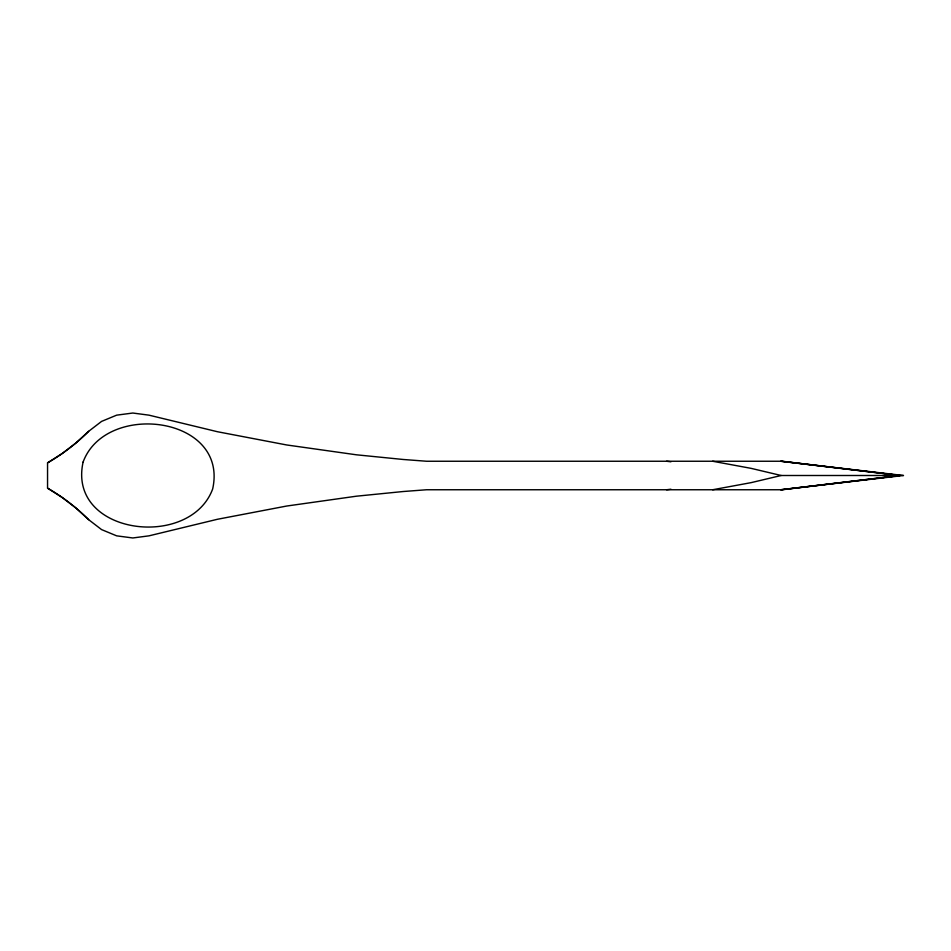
<?xml version="1.0" encoding="UTF-8"?>
<svg xmlns="http://www.w3.org/2000/svg" width="951" height="951" viewBox="0 0 951 951"><rect width="100%" height="100%" fill="white"/><g stroke="black" fill="none" stroke-linecap="round" stroke-linejoin="round"><path stroke-width="1.43" d="M88.645 431.326L75.878 443.023L62.148 453.556L47.55 462.852L47.55 488.148A200.126 198.188 90 0 1 88.645 519.674L101.579 529.6L116.64 535.841L132.819 537.969L148.986 535.841L217.458 519.27L286.667 506.039L356.435 496.196L403.176 491.524L426.595 489.753L782.174 489.753L899.967 475.5L782.174 461.247L426.595 461.247L403.176 459.476L356.435 454.804L286.667 444.961L217.458 431.73L148.986 415.159L132.819 413.031L116.64 415.159L101.579 421.4L88.645 431.326A200.126 198.188 90 0 1 47.55 462.852M903.45 475.5L780.735 461.247L899.967 475.5L780.735 489.753L903.45 475.5L781.175 475.5L751.159 482.632L712.644 489.753M666.592 489.753L670.93 489.218M666.592 461.247L670.93 461.782M712.644 461.247L751.159 468.368L781.175 475.5M47.55 488.148L62.148 497.444L75.878 507.977L88.645 519.674M83.106 462.043C67.022 534.926 190.069 550.249 212.667 488.957C228.763 416.074 105.704 400.751 83.106 462.043"/></g></svg>
